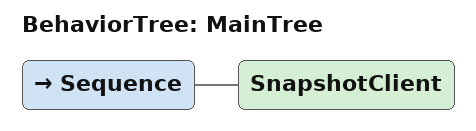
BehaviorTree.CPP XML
<root main_tree_to_execute = "MainTree">
    <BehaviorTree ID="MainTree">
        <Sequence>
            <SnapshotClient/>
        </Sequence>
    </BehaviorTree>
</root>
